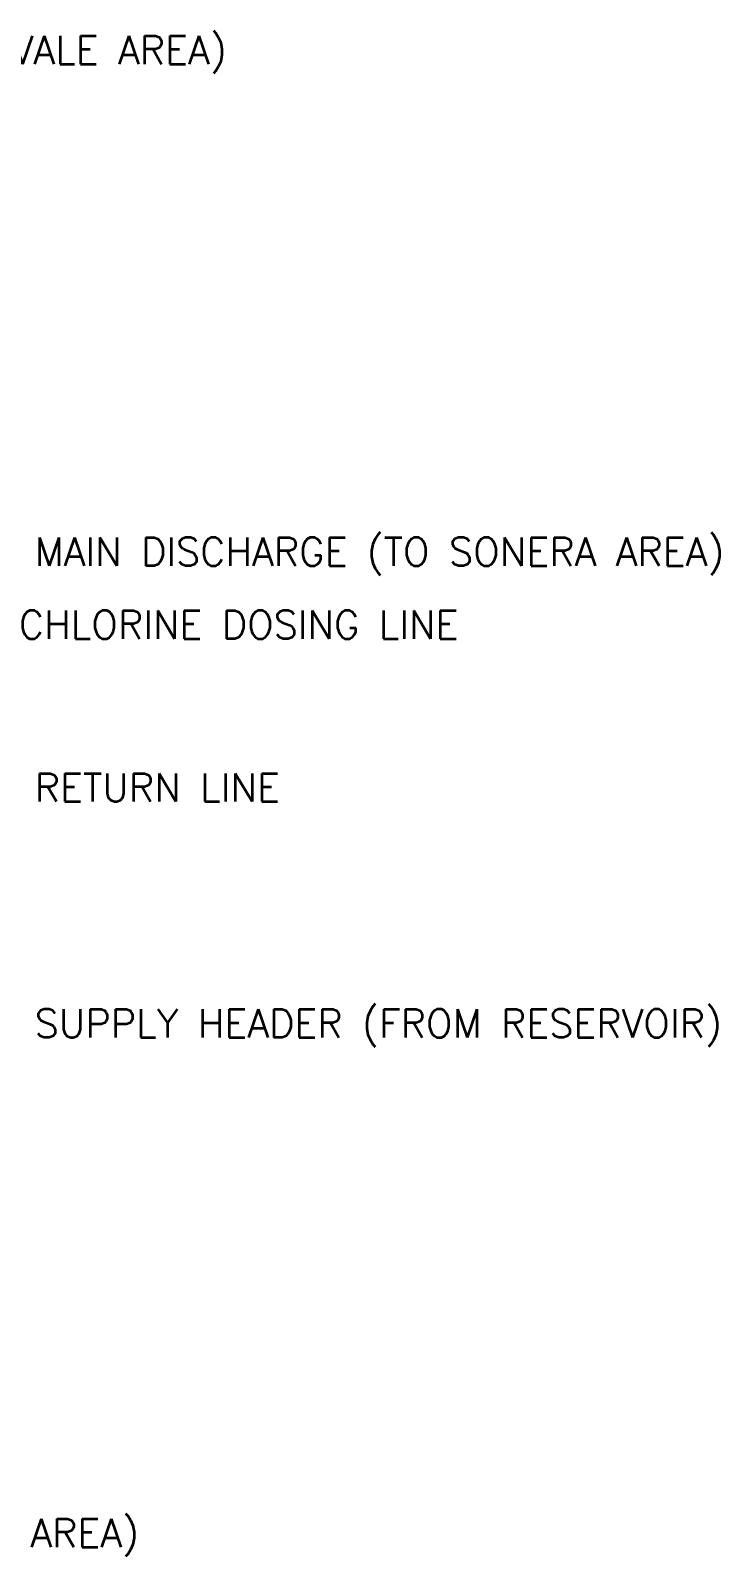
# Model space of a CAD drawing. Header units: inches. Extents: x 71784 to 88028, y -28237 to -21373.
# Drawn here: x 78633 to 80466, y -27850 to -23788 of the extents above; entities that cross this region are included whole.
import ezdxf

# ---------------------------------------------------------------- set-up
doc = ezdxf.new("R2010")
doc.units = ezdxf.units.IN
doc.header["$MEASUREMENT"] = 0
doc.layers.add('FENCE', color=1, linetype='Continuous')
doc.styles.add('SIMS', font='simplex.shx')

msp = doc.modelspace()

# ---------------------------------------------------------------- texts
at = {"layer": 'FENCE', "color": 3, "char_height": 75, "attachment_point": 1, "style": 'SIMS'}
for s, insert, width in [('\\A1;MAIN DISCHARGE (TO SOUTHVALE AREA)', (77152.2, -23802, -422.2), 2390.022), ('\\A1;MAIN DISCHARGE (TO SONERA AREA)', (78643.6, -25137.4, -422.2), 2544.155), ('\\A1;CHLORINE DOSING LINE', (78601.4, -25331.6, -422.2), 2390.022), ('\\A1;RETURN LINE', (78643.5, -25765.3, -422.2), 2390.022), ('\\A1;SUPPLY HEADER (FROM RESERVOIR)', (78643.5, -26393.2, -422.2), 2390.022), ('\\A1;MAIN DISCHARGE (TO SOUTHVALE AREA)', (76918.5, -27749.7, -422.2), 2390.022)]:
    msp.add_mtext(s, dxfattribs=dict(at, insert=insert, width=width))

doc.saveas('drawing.dxf')
